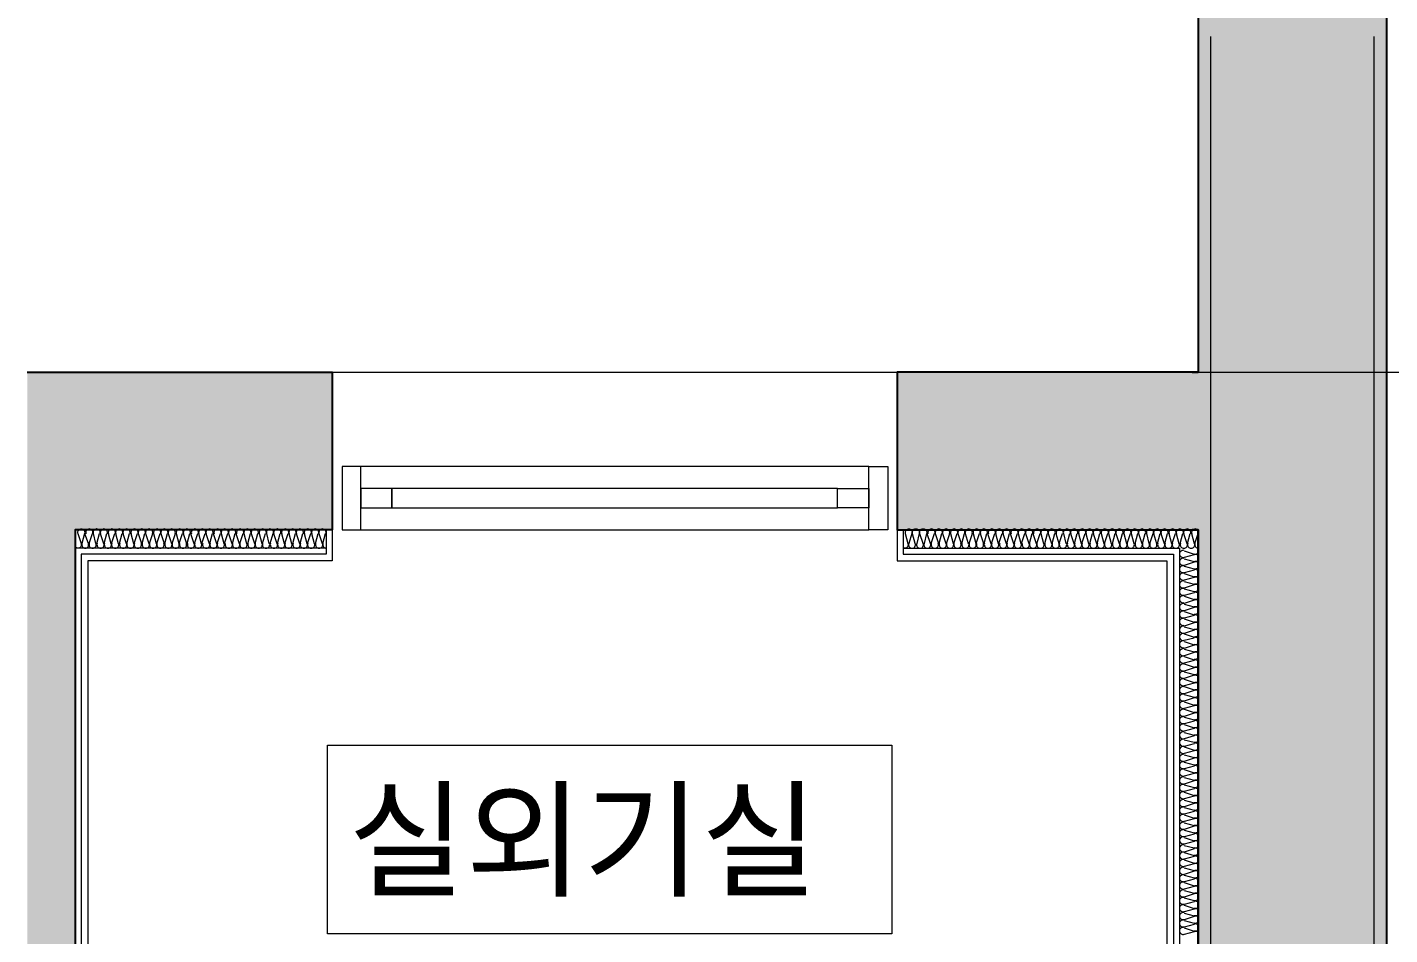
# Model space of a CAD drawing. Header units: millimetres. Extents: x 906 to 41302, y 848 to 28850.
# Drawn here: x 26729 to 28900, y 18331 to 19776 of the extents above; entities that cross this region are included whole.
import ezdxf

# ---------------------------------------------------------------- set-up
doc = ezdxf.new("R2010")
doc.units = ezdxf.units.MM
for name, color, linetype in [('PDF_A-FLOR-ROOM-IDEN', 7, 'Continuous'), ('PDF_A-ST-AXIS-CEN', 7, 'Continuous'), ('PDF_X-단위세대$및$주동평면도$A-FIN-INSL', 7, 'Continuous'), ('PDF_X-단위세대$및$주동평면도$A-FLOR-FLIN-TYP', 7, 'Continuous'), ('PDF_X-단위세대$및$주동평면도$A-ST-AXIS-CEN', 7, 'Continuous'), ('PDF_X-단위세대$및$주동평면도$A-ST-CONC', 7, 'Continuous'), ('PDF_X-단위세대$및$주동평면도$A-WALL-DRY', 7, 'Continuous'), ('PDF_X-단위세대$및$주동평면도$A-WIN', 7, 'Continuous'), ('PDF_문자', 7, 'Continuous')]:
    doc.layers.add(name, color=color, linetype=linetype)
doc.layers.add('PDF_X-단위세대$및$주동평면도$A-FIN-INSL-HAT', color=7, linetype='Continuous', true_color=0x666666)
doc.layers.add('PDF_X-단위세대$및$주동평면도$S-ST-CONC-PAT1', color=7, linetype='Continuous', true_color=0xb7b7b7)
doc.styles.add('PDF Arial', font='arial.ttf')

msp = doc.modelspace()

# ---------------------------------------------------------------- linework, layer by layer
at = {"layer": 'PDF_A-FLOR-ROOM-IDEN', "lineweight": 13}
msp.add_lwpolyline([(27207.7, 18332.5), (27207.7, 18633), (28107.2, 18633), (28107.2, 18332.5)], close=True, dxfattribs=at)
at = {"layer": 'PDF_A-ST-AXIS-CEN', "lineweight": 5}
msp.add_lwpolyline([(28585.6, 19226.8), (30357.3, 19226.8)], dxfattribs=at)
at = {"layer": 'PDF_X-단위세대$및$주동평면도$A-FIN-INSL', "lineweight": 5}
for points in [[(27205.5, 18946.3), (26805.5, 18946.3)], [(28125.2, 18946.3), (28565.5, 18946.3), (28565.5, 17556.7)]]:
    msp.add_lwpolyline(points, dxfattribs=at)
at = {"layer": 'PDF_X-단위세대$및$주동평면도$A-FIN-INSL-HAT', "lineweight": 9}
for points in [[(26820.3, 18969.6), (26816.3, 18953.8, 0.501821), (26821.9, 18946.3, 0.501821), (26826.7, 18953.7), (26821.1, 18969.5, 0.501821), (26815.5, 18977, 0.501821), (26809.7, 18969.6), (26815, 18953.7, -0.501821), (26810.2, 18946.3, -0.203156), (26806.1, 18948.1)], [(28162.3, 18969.6), (28158.3, 18953.8, 0.501821), (28163.9, 18946.3, 0.501821), (28168.6, 18953.7), (28163.1, 18969.5, 0.501821), (28157.5, 18977, 0.501821), (28150.6, 18969.6), (28146.6, 18953.8, 0.501821), (28152.2, 18946.3, 0.501821), (28157, 18953.7), (28151.4, 18969.5, 0.501821), (28145.9, 18977, 0.501821), (28139, 18969.6), (28133.9, 18953.8, 0.501821), (28139.5, 18946.3, 0.501821), (28144.3, 18953.7), (28139.8, 18969.5, 0.501821), (28134.2, 18977, 0.501821), (28128.4, 18969.6), (28132.6, 18953.7, -0.501821), (28127.9, 18946.3, -0.091893), (28125.8, 18946.7)]]:
    msp.add_lwpolyline(points, format="xyb", dxfattribs=at)
for points in [[(26827.7, 18953.7), (26833, 18969.6)], [(26834.1, 18969.6), (26838.3, 18953.7)], [(26840.4, 18953.7), (26844.6, 18969.6)], [(26845.7, 18969.6), (26851, 18953.7)], [(26852.1, 18953.7), (26856.3, 18969.6)], [(26858.4, 18969.6), (26862.6, 18953.7)], [(26863.7, 18953.7), (26869, 18969.6)], [(26870, 18969.6), (26874.3, 18953.7)], [(26876.4, 18953.7), (26880.6, 18969.6)], [(26881.7, 18969.6), (26887, 18953.7)], [(26888, 18953.7), (26892.3, 18969.6)], [(26894.4, 18969.6), (26898.6, 18953.7)], [(26899.7, 18953.7), (26905, 18969.6)], [(26906, 18969.6), (26911.3, 18953.7)], [(26912.4, 18953.7), (26916.6, 18969.6)], [(26917.7, 18969.6), (26923, 18953.7)], [(26924, 18953.7), (26929.3, 18969.6)], [(26930.4, 18969.6), (26934.6, 18953.7)], [(26935.7, 18953.7), (26941, 18969.6)], [(26942, 18969.6), (26947.3, 18953.7)], [(26948.4, 18953.7), (26952.6, 18969.6)], [(26953.7, 18969.6), (26958.9, 18953.7)], [(26960, 18953.7), (26965.3, 18969.6)], [(26966.4, 18969.6), (26970.6, 18953.7)], [(26971.6, 18953.7), (26976.9, 18969.6)], [(26978, 18969.6), (26983.3, 18953.7)], [(26984.3, 18953.7), (26988.6, 18969.6)], [(26989.6, 18969.6), (26994.9, 18953.7)], [(26996, 18953.7), (27001.3, 18969.6)], [(27002.3, 18969.6), (27006.6, 18953.7)], [(27007.6, 18953.7), (27012.9, 18969.6)], [(27014, 18969.6), (27019.3, 18953.7)], [(27020.3, 18953.7), (27024.6, 18969.6)], [(27025.6, 18969.6), (27030.9, 18953.7)], [(27032, 18953.7), (27037.3, 18969.6)], [(27038.3, 18969.6), (27042.6, 18953.7)], [(27043.6, 18953.7), (27048.9, 18969.6)], [(27050, 18969.6), (27055.3, 18953.7)], [(27056.3, 18953.7), (27060.5, 18969.6)], [(27061.6, 18969.6), (27066.9, 18953.7)], [(27068, 18953.7), (27073.2, 18969.6)], [(27074.3, 18969.6), (27078.5, 18953.7)], [(27080.7, 18953.7), (27084.9, 18969.6)], [(27085.9, 18969.6), (27091.2, 18953.7)], [(27092.3, 18953.7), (27096.5, 18969.6)], [(27098.6, 18969.6), (27102.9, 18953.7)], [(27103.9, 18953.7), (27109.2, 18969.6)], [(27110.3, 18969.6), (27114.5, 18953.7)], [(27116.6, 18953.7), (27120.9, 18969.6)], [(27121.9, 18969.6), (27127.2, 18953.7)], [(27128.3, 18953.7), (27132.5, 18969.6)], [(27134.6, 18969.6), (27138.9, 18953.7)], [(27139.9, 18953.7), (27145.2, 18969.6)], [(27146.3, 18969.6), (27150.5, 18953.7)], [(27152.6, 18953.7), (27156.9, 18969.6)], [(27157.9, 18969.6), (27163.2, 18953.7)], [(27164.3, 18953.7), (27168.5, 18969.6)], [(27170.6, 18969.6), (27174.8, 18953.7)], [(27175.9, 18953.7), (27181.2, 18969.6)], [(27182.3, 18969.6), (27186.5, 18953.7)], [(27188.6, 18953.7), (27192.8, 18969.6)], [(27193.9, 18969.6), (27199.2, 18953.7)], [(27200.2, 18953.7), (27204.5, 18969.6)], [(28169.7, 18953.7), (28175, 18969.6)], [(28176, 18969.6), (28181.3, 18953.7)], [(28182.4, 18953.7), (28186.6, 18969.6)], [(28187.7, 18969.6), (28193, 18953.7)], [(28194, 18953.7), (28199.3, 18969.6)], [(28200.4, 18969.6), (28204.6, 18953.7)], [(28205.7, 18953.7), (28211, 18969.6)], [(28212, 18969.6), (28217.3, 18953.7)], [(28218.4, 18953.7), (28222.6, 18969.6)], [(28223.7, 18969.6), (28228.9, 18953.7)], [(28230, 18953.7), (28235.3, 18969.6)], [(28236.4, 18969.6), (28240.6, 18953.7)], [(28241.6, 18953.7), (28246.9, 18969.6)], [(28248, 18969.6), (28253.3, 18953.7)], [(28254.3, 18953.7), (28258.6, 18969.6)], [(28259.6, 18969.6), (28264.9, 18953.7)], [(28266, 18953.7), (28271.3, 18969.6)], [(28272.3, 18969.6), (28276.6, 18953.7)], [(28277.6, 18953.7), (28282.9, 18969.6)], [(28284, 18969.6), (28289.3, 18953.7)], [(28290.3, 18953.7), (28294.6, 18969.6)], [(28295.6, 18969.6), (28300.9, 18953.7)], [(28302, 18953.7), (28307.3, 18969.6)], [(28308.3, 18969.6), (28312.6, 18953.7)], [(28313.6, 18953.7), (28318.9, 18969.6)], [(28320, 18969.6), (28325.3, 18953.7)], [(28326.3, 18953.7), (28330.5, 18969.6)], [(28331.6, 18969.6), (28336.9, 18953.7)], [(28338, 18953.7), (28343.2, 18969.6)], [(28344.3, 18969.6), (28348.5, 18953.7)], [(28350.7, 18953.7), (28354.9, 18969.6)], [(28355.9, 18969.6), (28361.2, 18953.7)], [(28362.3, 18953.7), (28366.5, 18969.6)], [(28368.6, 18969.6), (28372.9, 18953.7)], [(28373.9, 18953.7), (28379.2, 18969.6)], [(28380.3, 18969.6), (28384.5, 18953.7)], [(28386.6, 18953.7), (28390.9, 18969.6)], [(28391.9, 18969.6), (28397.2, 18953.7)], [(28398.3, 18953.7), (28402.5, 18969.6)], [(28404.6, 18969.6), (28408.9, 18953.7)], [(28409.9, 18953.7), (28415.2, 18969.6)], [(28416.3, 18969.6), (28420.5, 18953.7)], [(28422.6, 18953.7), (28426.9, 18969.6)], [(28427.9, 18969.6), (28433.2, 18953.7)], [(28434.3, 18953.7), (28438.5, 18969.6)], [(28440.6, 18969.6), (28444.8, 18953.7)], [(28445.9, 18953.7), (28451.2, 18969.6)], [(28452.3, 18969.6), (28456.5, 18953.7)], [(28458.6, 18953.7), (28462.8, 18969.6)], [(28463.9, 18969.6), (28469.2, 18953.7)], [(28470.2, 18953.7), (28474.5, 18969.6)], [(28476.6, 18969.6), (28480.8, 18953.7)], [(28481.9, 18953.7), (28487.2, 18969.6)], [(28488.2, 18969.6), (28492.5, 18953.7)], [(28494.6, 18953.7), (28498.8, 18969.6)], [(28499.9, 18969.6), (28505.2, 18953.7)], [(28506.2, 18953.7), (28510.5, 18969.6)], [(28512.6, 18969.6), (28516.8, 18953.7)], [(28517.9, 18953.7), (28523.2, 18969.6)], [(28524.2, 18969.6), (28528.5, 18953.7)], [(28530.6, 18953.7), (28534.8, 18969.6)], [(28535.9, 18969.6), (28541.2, 18953.7)], [(28542.2, 18953.7), (28546.4, 18969.6)], [(28548.6, 18969.6), (28552.8, 18953.7)], [(28553.9, 18953.7), (28559.1, 18969.6)], [(28560.2, 18969.6), (28564.4, 18953.7)], [(28566.6, 18953.7), (28570.8, 18969.6)], [(28571.8, 18969.6), (28577.1, 18953.7)], [(28578.2, 18953.7), (28582.4, 18969.6)], [(28584.5, 18969.6), (28588.8, 18953.7)], [(28589.8, 18953.7), (28595.1, 18969.6)], [(27205.5, 18946.3), (27205.5, 18946.3)], [(28572.9, 18942.1), (28588.8, 18936.8)], [(28588.8, 18935.7), (28572.9, 18931.5)], [(28595.1, 18946.3), (28595.1, 18946.3)], [(28572.9, 18929.4), (28588.8, 18925.1)], [(28588.8, 18924.1), (28572.9, 18918.8)], [(28572.9, 18917.7), (28588.8, 18913.5)], [(28588.8, 18911.4), (28572.9, 18907.1)], [(28572.9, 18906.1), (28588.8, 18900.8)], [(28588.8, 18899.7), (28572.9, 18895.5)], [(28572.9, 18893.4), (28588.8, 18889.1)], [(28588.8, 18888.1), (28572.9, 18882.8)], [(28572.9, 18881.7), (28588.8, 18877.5)], [(28588.8, 18875.4), (28572.9, 18871.2)], [(28572.9, 18870.1), (28588.8, 18864.8)], [(28588.8, 18863.7), (28572.9, 18858.5)], [(28572.9, 18857.4), (28588.8, 18853.2)], [(28588.8, 18852.1), (28572.9, 18846.8)], [(28572.9, 18845.8), (28588.8, 18840.5)], [(28588.8, 18839.4), (28572.9, 18835.2)], [(28572.9, 18834.1), (28588.8, 18828.8)], [(28588.8, 18827.8), (28572.9, 18822.5)], [(28572.9, 18821.4), (28588.8, 18817.2)], [(28588.8, 18816.1), (28572.9, 18810.8)], [(28572.9, 18809.8), (28588.8, 18804.5)], [(28588.8, 18803.4), (28572.9, 18799.2)], [(28572.9, 18798.1), (28588.8, 18792.8)], [(28588.8, 18791.8), (28572.9, 18786.5)], [(28572.9, 18785.4), (28588.8, 18781.2)], [(28588.8, 18780.1), (28572.9, 18774.8)], [(28572.9, 18773.8), (28588.8, 18768.5)], [(28588.8, 18767.4), (28572.9, 18763.2)], [(28572.9, 18762.1), (28588.8, 18756.9)], [(28588.8, 18755.8), (28572.9, 18750.5)], [(28572.9, 18749.4), (28588.8, 18745.2)], [(28588.8, 18744.2), (28572.9, 18738.9)], [(28572.9, 18737.8), (28588.8, 18732.5)], [(28588.8, 18731.5), (28572.9, 18727.2)], [(28572.9, 18726.2), (28588.8, 18720.9)], [(28588.8, 18719.8), (28572.9, 18714.5)], [(28572.9, 18713.5), (28588.8, 18709.2)], [(28588.8, 18708.2), (28572.9, 18702.9)], [(28572.9, 18701.8), (28588.8, 18696.5)], [(28588.8, 18695.5), (28572.9, 18691.2)], [(28572.9, 18690.2), (28588.8, 18684.9)], [(28588.8, 18683.8), (28572.9, 18678.5)], [(28572.9, 18677.5), (28588.8, 18673.2)], [(28588.8, 18671.1), (28572.9, 18666.9)], [(28572.9, 18665.8), (28588.8, 18660.5)], [(28588.8, 18659.5), (28572.9, 18655.3)], [(28572.9, 18653.1), (28588.8, 18648.9)], [(28588.8, 18647.8), (28572.9, 18642.6)], [(28572.9, 18641.5), (28588.8, 18637.3)], [(28588.8, 18635.1), (28572.9, 18630.9)], [(28572.9, 18629.9), (28588.8, 18624.6)], [(28588.8, 18623.5), (28572.9, 18619.3)], [(28572.9, 18617.2), (28588.8, 18612.9)], [(28588.8, 18611.9), (28572.9, 18606.6)], [(28572.9, 18605.5), (28588.8, 18601.3)], [(28588.8, 18599.2), (28572.9, 18594.9)], [(28572.9, 18593.9), (28588.8, 18588.6)], [(28588.8, 18587.5), (28572.9, 18583.3)], [(28572.9, 18581.2), (28588.8, 18576.9)], [(28588.8, 18575.9), (28572.9, 18570.6)], [(28572.9, 18569.5), (28588.8, 18565.3)], [(28588.8, 18563.2), (28572.9, 18558.9)], [(28572.9, 18557.9), (28588.8, 18552.6)], [(28588.8, 18551.5), (28572.9, 18547.3)], [(28572.9, 18545.2), (28588.8, 18541)], [(28588.8, 18539.9), (28572.9, 18534.6)], [(28572.9, 18533.5), (28588.8, 18529.3)], [(28588.8, 18527.2), (28572.9, 18523)], [(28572.9, 18521.9), (28588.8, 18516.6)], [(28588.8, 18515.6), (28572.9, 18511.3)], [(28572.9, 18509.2), (28588.8, 18505)], [(28588.8, 18503.9), (28572.9, 18498.6)], [(28572.9, 18497.6), (28588.8, 18493.3)], [(28588.8, 18491.2), (28572.9, 18487)], [(28572.9, 18485.9), (28588.8, 18480.6)], [(28588.8, 18479.6), (28572.9, 18475.3)], [(28572.9, 18473.2), (28588.8, 18469)], [(28588.8, 18467.9), (28572.9, 18462.6)], [(28572.9, 18461.6), (28588.8, 18457.3)], [(28588.8, 18455.2), (28572.9, 18451)], [(28572.9, 18449.9), (28588.8, 18444.6)], [(28588.8, 18443.6), (28572.9, 18439.4)], [(28572.9, 18437.2), (28588.8, 18433)], [(28588.8, 18431.9), (28572.9, 18426.7)], [(28572.9, 18425.6), (28588.8, 18421.4)], [(28588.8, 18419.2), (28572.9, 18415)], [(28572.9, 18414), (28588.8, 18408.7)], [(28588.8, 18407.6), (28572.9, 18403.4)], [(28572.9, 18401.3), (28588.8, 18397)], [(28588.8, 18396), (28572.9, 18390.7)], [(28572.9, 18389.6), (28588.8, 18385.4)], [(28588.8, 18383.3), (28572.9, 18379)], [(28572.9, 18378), (28588.8, 18372.7)], [(28588.8, 18371.6), (28572.9, 18367.4)], [(28572.9, 18365.3), (28588.8, 18361)], [(28588.8, 18360), (28572.9, 18354.7)], [(28572.9, 18353.6), (28588.8, 18349.4)], [(28588.8, 18347.3), (28572.9, 18343)], [(28572.9, 18342), (28588.8, 18336.7)], [(28588.8, 18335.6), (28572.9, 18331.4)]]:
    msp.add_lwpolyline(points, dxfattribs=at)
for centre, radius, start, end in [((26828.2, 18971.2), 5.82, 90.0006, 196.5945), ((26828.2, 18971.2), 5.81, 343.4055, 89.9994), ((26839.9, 18971.2), 5.82, 90.0006, 196.5945), ((26839.9, 18971.2), 5.81, 343.4055, 89.9994), ((26851.5, 18971.2), 5.82, 90.0006, 196.5945), ((26851.5, 18971.2), 5.81, 343.4055, 89.9994), ((26864.2, 18971.2), 5.82, 90.0006, 196.5945), ((26864.2, 18971.2), 5.81, 343.4055, 89.9994), ((26875.9, 18971.2), 5.82, 90.0006, 196.5945), ((26875.9, 18971.2), 5.81, 343.4055, 89.9994), ((26887.5, 18971.2), 5.82, 90.0006, 196.5945), ((26887.5, 18971.2), 5.81, 343.4055, 89.9994), ((26900.2, 18971.2), 5.82, 90.0006, 196.5945), ((26900.2, 18971.2), 5.81, 343.4055, 89.9994), ((26911.8, 18971.2), 5.82, 90.0006, 196.5945), ((26911.9, 18971.2), 5.81, 343.4055, 89.9994), ((26923.5, 18971.2), 5.82, 90.0006, 196.5945), ((26923.5, 18971.2), 5.81, 343.4055, 89.9994), ((26936.2, 18971.2), 5.82, 90.0006, 196.5945), ((26936.2, 18971.2), 5.81, 343.4055, 89.9994), ((26947.8, 18971.2), 5.82, 90.0006, 196.5945), ((26947.8, 18971.2), 5.81, 343.4055, 89.9994), ((26959.5, 18971.2), 5.82, 90.0006, 196.5945), ((26959.5, 18971.2), 5.81, 343.4055, 89.9994), ((26972.2, 18971.2), 5.82, 90.0006, 196.5945), ((26972.2, 18971.2), 5.81, 343.4055, 89.9994), ((26983.8, 18971.2), 5.82, 90.0006, 196.5945), ((26983.8, 18971.2), 5.81, 343.4055, 89.9994), ((26996.5, 18971.2), 5.82, 90.0006, 196.5945), ((26996.5, 18971.2), 5.81, 343.4055, 89.9994), ((27008.2, 18971.2), 5.82, 90.0006, 196.5945), ((27008.2, 18971.2), 5.81, 343.4055, 89.9994), ((27019.8, 18971.2), 5.82, 90.0006, 196.5945), ((27019.8, 18971.2), 5.81, 343.4055, 89.9994), ((27032.5, 18971.2), 5.82, 90.0006, 196.5945), ((27032.5, 18971.2), 5.81, 343.4055, 89.9994), ((27044.1, 18971.2), 5.82, 90.0006, 196.5945), ((27044.1, 18971.2), 5.81, 343.4055, 89.9994), ((27055.8, 18971.2), 5.82, 90.0006, 196.5945), ((27055.8, 18971.2), 5.81, 343.4055, 89.9994), ((27068.5, 18971.2), 5.82, 90.0006, 196.5945), ((27068.5, 18971.2), 5.81, 343.4055, 89.9994), ((27080.1, 18971.2), 5.82, 90.0006, 196.5945), ((27080.1, 18971.2), 5.81, 343.4055, 89.9994), ((27091.8, 18971.2), 5.82, 90.0006, 196.5945), ((27091.8, 18971.2), 5.81, 343.4055, 89.9994), ((27104.5, 18971.2), 5.82, 90.0006, 196.5945), ((27104.5, 18971.2), 5.81, 343.4055, 89.9994), ((27116.1, 18971.2), 5.82, 90.0006, 196.5945), ((27116.1, 18971.2), 5.81, 343.4055, 89.9994), ((27127.7, 18971.2), 5.82, 90.0006, 196.5945), ((27127.8, 18971.2), 5.81, 343.4055, 89.9994), ((27140.4, 18971.2), 5.82, 90.0006, 196.5945), ((27140.5, 18971.2), 5.81, 343.4055, 89.9994), ((27152.1, 18971.2), 5.82, 90.0006, 196.5945), ((27152.1, 18971.2), 5.81, 343.4055, 89.9994), ((27163.7, 18971.2), 5.82, 90.0006, 196.5945), ((27163.7, 18971.2), 5.81, 343.4055, 89.9994), ((27176.4, 18971.2), 5.82, 90.0006, 196.5945), ((27176.4, 18971.2), 5.81, 343.4055, 89.9994), ((27188.1, 18971.2), 5.82, 90.0006, 196.5945), ((27188.1, 18971.2), 5.81, 343.4055, 89.9994), ((27199.7, 18971.2), 5.82, 90.0006, 196.5945), ((27199.7, 18971.2), 5.81, 343.4055, 89.9994), ((28170.2, 18971.2), 5.82, 90.0006, 196.5945), ((28170.2, 18971.2), 5.81, 343.4055, 89.9994), ((28181.8, 18971.2), 5.82, 90.0006, 196.5945), ((28181.9, 18971.2), 5.81, 343.4055, 89.9994), ((28193.5, 18971.2), 5.82, 90.0006, 196.5945), ((28193.5, 18971.2), 5.81, 343.4055, 89.9994), ((28206.2, 18971.2), 5.82, 90.0006, 196.5945), ((28206.2, 18971.2), 5.81, 343.4055, 89.9994), ((28217.8, 18971.2), 5.82, 90.0006, 196.5945), ((28217.8, 18971.2), 5.81, 343.4055, 89.9994), ((28229.5, 18971.2), 5.82, 90.0006, 196.5945), ((28229.5, 18971.2), 5.81, 343.4055, 89.9994), ((28242.2, 18971.2), 5.82, 90.0006, 196.5945), ((28242.2, 18971.2), 5.81, 343.4055, 89.9994), ((28253.8, 18971.2), 5.82, 90.0006, 196.5945), ((28253.8, 18971.2), 5.81, 343.4055, 89.9994), ((28266.5, 18971.2), 5.82, 90.0006, 196.5945), ((28266.5, 18971.2), 5.81, 343.4055, 89.9994), ((28278.2, 18971.2), 5.82, 90.0006, 196.5945), ((28278.2, 18971.2), 5.81, 343.4055, 89.9994), ((28289.8, 18971.2), 5.82, 90.0006, 196.5945), ((28289.8, 18971.2), 5.81, 343.4055, 89.9994), ((28302.5, 18971.2), 5.82, 90.0006, 196.5945), ((28302.5, 18971.2), 5.81, 343.4055, 89.9994), ((28314.1, 18971.2), 5.82, 90.0006, 196.5945), ((28314.1, 18971.2), 5.81, 343.4055, 89.9994), ((28325.8, 18971.2), 5.82, 90.0006, 196.5945), ((28325.8, 18971.2), 5.81, 343.4055, 89.9994), ((28338.5, 18971.2), 5.82, 90.0006, 196.5945), ((28338.5, 18971.2), 5.81, 343.4055, 89.9994), ((28350.1, 18971.2), 5.82, 90.0006, 196.5945), ((28350.1, 18971.2), 5.81, 343.4055, 89.9994), ((28361.8, 18971.2), 5.82, 90.0006, 196.5945), ((28361.8, 18971.2), 5.81, 343.4055, 89.9994), ((28374.5, 18971.2), 5.82, 90.0006, 196.5945), ((28374.5, 18971.2), 5.81, 343.4055, 89.9994), ((28386.1, 18971.2), 5.82, 90.0006, 196.5945), ((28386.1, 18971.2), 5.81, 343.4055, 89.9994), ((28397.7, 18971.2), 5.82, 90.0006, 196.5945), ((28397.8, 18971.2), 5.81, 343.4055, 89.9994), ((28410.4, 18971.2), 5.82, 90.0006, 196.5945), ((28410.5, 18971.2), 5.81, 343.4055, 89.9994), ((28422.1, 18971.2), 5.82, 90.0006, 196.5945), ((28422.1, 18971.2), 5.81, 343.4055, 89.9994), ((28433.7, 18971.2), 5.82, 90.0006, 196.5945), ((28433.7, 18971.2), 5.81, 343.4055, 89.9994), ((28446.4, 18971.2), 5.82, 90.0006, 196.5945), ((28446.4, 18971.2), 5.81, 343.4055, 89.9994), ((28458.1, 18971.2), 5.82, 90.0006, 196.5945), ((28458.1, 18971.2), 5.81, 343.4055, 89.9994), ((28469.7, 18971.2), 5.82, 90.0006, 196.5945), ((28469.7, 18971.2), 5.81, 343.4055, 89.9994), ((28482.4, 18971.2), 5.82, 90.0006, 196.5945), ((28482.4, 18971.2), 5.81, 343.4055, 89.9994), ((28494.1, 18971.2), 5.82, 90.0006, 196.5945), ((28494.1, 18971.2), 5.81, 343.4055, 89.9994), ((28505.7, 18971.2), 5.82, 90.0006, 196.5945), ((28505.7, 18971.2), 5.81, 343.4055, 89.9994), ((28518.4, 18971.2), 5.82, 90.0006, 196.5945), ((28518.4, 18971.2), 5.81, 343.4055, 89.9994), ((28530, 18971.2), 5.82, 90.0006, 196.5945), ((28530, 18971.2), 5.81, 343.4055, 89.9994), ((28541.7, 18971.2), 5.82, 90.0006, 196.5945), ((28541.7, 18971.2), 5.81, 343.4055, 89.9994), ((28554.4, 18971.2), 5.82, 90.0006, 196.5945), ((28554.4, 18971.2), 5.81, 343.4055, 89.9994), ((28566, 18971.2), 5.82, 90.0006, 196.5945), ((28566, 18971.2), 5.81, 343.4055, 89.9994), ((28577.7, 18971.2), 5.82, 90.0006, 196.5945), ((28577.7, 18971.2), 5.81, 343.4055, 89.9994), ((28590.4, 18971.2), 5.82, 90.0006, 196.5945), ((28590.4, 18971.2), 5.81, 343.4055, 89.9994), ((26833.5, 18952.1), 5.81, 163.4055, 269.9994), ((26833.5, 18952.1), 5.82, 270.0006, 16.5945), ((26846.2, 18952.1), 5.81, 163.4055, 269.9994), ((26846.2, 18952.1), 5.82, 270.0006, 16.5945), ((26857.9, 18952.1), 5.81, 163.4055, 269.9994), ((26857.9, 18952.1), 5.82, 270.0006, 16.5945), ((26869.5, 18952.1), 5.81, 163.4055, 269.9994), ((26869.5, 18952.1), 5.82, 270.0006, 16.5945), ((26882.2, 18952.1), 5.81, 163.4055, 269.9994), ((26882.2, 18952.1), 5.82, 270.0006, 16.5945), ((26893.8, 18952.1), 5.81, 163.4055, 269.9994), ((26893.9, 18952.1), 5.82, 270.0006, 16.5945), ((26905.5, 18952.1), 5.81, 163.4055, 269.9994), ((26905.5, 18952.1), 5.82, 270.0006, 16.5945), ((26918.2, 18952.1), 5.81, 163.4055, 269.9994), ((26918.2, 18952.1), 5.82, 270.0006, 16.5945), ((26929.8, 18952.1), 5.81, 163.4055, 269.9994), ((26929.8, 18952.1), 5.82, 270.0006, 16.5945), ((26941.5, 18952.1), 5.81, 163.4055, 269.9994), ((26941.5, 18952.1), 5.82, 270.0006, 16.5945), ((26954.2, 18952.1), 5.81, 163.4055, 269.9994), ((26954.2, 18952.1), 5.82, 270.0006, 16.5945), ((26965.8, 18952.1), 5.81, 163.4055, 269.9994), ((26965.8, 18952.1), 5.82, 270.0006, 16.5945), ((26977.5, 18952.1), 5.81, 163.4055, 269.9994), ((26977.5, 18952.1), 5.82, 270.0006, 16.5945), ((26990.2, 18952.1), 5.81, 163.4055, 269.9994), ((26990.2, 18952.1), 5.82, 270.0006, 16.5945), ((27001.8, 18952.1), 5.81, 163.4055, 269.9994), ((27001.8, 18952.1), 5.82, 270.0006, 16.5945), ((27014.5, 18952.1), 5.81, 163.4055, 269.9994), ((27014.5, 18952.1), 5.82, 270.0006, 16.5945), ((27026.1, 18952.1), 5.81, 163.4055, 269.9994), ((27026.1, 18952.1), 5.82, 270.0006, 16.5945), ((27037.8, 18952.1), 5.81, 163.4055, 269.9994), ((27037.8, 18952.1), 5.82, 270.0006, 16.5945), ((27050.5, 18952.1), 5.81, 163.4055, 269.9994), ((27050.5, 18952.1), 5.82, 270.0006, 16.5945), ((27062.1, 18952.1), 5.81, 163.4055, 269.9994), ((27062.1, 18952.1), 5.82, 270.0006, 16.5945), ((27073.8, 18952.1), 5.81, 163.4055, 269.9994), ((27073.8, 18952.1), 5.82, 270.0006, 16.5945), ((27086.5, 18952.1), 5.81, 163.4055, 269.9994), ((27086.5, 18952.1), 5.82, 270.0006, 16.5945), ((27098.1, 18952.1), 5.81, 163.4055, 269.9994), ((27098.1, 18952.1), 5.82, 270.0006, 16.5945), ((27109.7, 18952.1), 5.81, 163.4055, 269.9994), ((27109.8, 18952.1), 5.82, 270.0006, 16.5945), ((27122.4, 18952.1), 5.81, 163.4055, 269.9994), ((27122.5, 18952.1), 5.82, 270.0006, 16.5945), ((27134.1, 18952.1), 5.81, 163.4055, 269.9994), ((27134.1, 18952.1), 5.82, 270.0006, 16.5945), ((27145.7, 18952.1), 5.81, 163.4055, 269.9994), ((27145.7, 18952.1), 5.82, 270.0006, 16.5945), ((27158.4, 18952.1), 5.81, 163.4055, 269.9994), ((27158.4, 18952.1), 5.82, 270.0006, 16.5945), ((27170.1, 18952.1), 5.81, 163.4055, 269.9994), ((27170.1, 18952.1), 5.82, 270.0006, 16.5945), ((27181.7, 18952.1), 5.81, 163.4055, 269.9994), ((27181.7, 18952.1), 5.82, 270.0006, 16.5945), ((27194.4, 18952.1), 5.81, 163.4055, 269.9994), ((27194.4, 18952.1), 5.82, 270.0006, 16.5945), ((27206.1, 18952.1), 5.81, 163.4055, 269.9994), ((28175.5, 18952.1), 5.81, 163.4055, 269.9994), ((28175.5, 18952.1), 5.82, 270.0006, 16.5945), ((28188.2, 18952.1), 5.81, 163.4055, 269.9994), ((28188.2, 18952.1), 5.82, 270.0006, 16.5945), ((28199.8, 18952.1), 5.81, 163.4055, 269.9994), ((28199.8, 18952.1), 5.82, 270.0006, 16.5945), ((28211.5, 18952.1), 5.81, 163.4055, 269.9994), ((28211.5, 18952.1), 5.82, 270.0006, 16.5945), ((28224.2, 18952.1), 5.81, 163.4055, 269.9994), ((28224.2, 18952.1), 5.82, 270.0006, 16.5945), ((28235.8, 18952.1), 5.81, 163.4055, 269.9994), ((28235.8, 18952.1), 5.82, 270.0006, 16.5945), ((28247.5, 18952.1), 5.81, 163.4055, 269.9994), ((28247.5, 18952.1), 5.82, 270.0006, 16.5945), ((28260.2, 18952.1), 5.81, 163.4055, 269.9994), ((28260.2, 18952.1), 5.82, 270.0006, 16.5945), ((28271.8, 18952.1), 5.81, 163.4055, 269.9994), ((28271.8, 18952.1), 5.82, 270.0006, 16.5945), ((28284.5, 18952.1), 5.81, 163.4055, 269.9994), ((28284.5, 18952.1), 5.82, 270.0006, 16.5945), ((28296.1, 18952.1), 5.81, 163.4055, 269.9994), ((28296.1, 18952.1), 5.82, 270.0006, 16.5945), ((28307.8, 18952.1), 5.81, 163.4055, 269.9994), ((28307.8, 18952.1), 5.82, 270.0006, 16.5945), ((28320.5, 18952.1), 5.81, 163.4055, 269.9994), ((28320.5, 18952.1), 5.82, 270.0006, 16.5945), ((28332.1, 18952.1), 5.81, 163.4055, 269.9994), ((28332.1, 18952.1), 5.82, 270.0006, 16.5945), ((28343.8, 18952.1), 5.81, 163.4055, 269.9994), ((28343.8, 18952.1), 5.82, 270.0006, 16.5945), ((28356.5, 18952.1), 5.81, 163.4055, 269.9994), ((28356.5, 18952.1), 5.82, 270.0006, 16.5945), ((28368.1, 18952.1), 5.81, 163.4055, 269.9994), ((28368.1, 18952.1), 5.82, 270.0006, 16.5945), ((28379.7, 18952.1), 5.81, 163.4055, 269.9994), ((28379.8, 18952.1), 5.82, 270.0006, 16.5945), ((28392.4, 18952.1), 5.81, 163.4055, 269.9994), ((28392.5, 18952.1), 5.82, 270.0006, 16.5945), ((28404.1, 18952.1), 5.81, 163.4055, 269.9994), ((28404.1, 18952.1), 5.82, 270.0006, 16.5945), ((28415.7, 18952.1), 5.81, 163.4055, 269.9994), ((28415.7, 18952.1), 5.82, 270.0006, 16.5945), ((28428.4, 18952.1), 5.81, 163.4055, 269.9994), ((28428.4, 18952.1), 5.82, 270.0006, 16.5945), ((28440.1, 18952.1), 5.81, 163.4055, 269.9994), ((28440.1, 18952.1), 5.82, 270.0006, 16.5945), ((28451.7, 18952.1), 5.81, 163.4055, 269.9994), ((28451.7, 18952.1), 5.82, 270.0006, 16.5945), ((28464.4, 18952.1), 5.81, 163.4055, 269.9994), ((28464.4, 18952.1), 5.82, 270.0006, 16.5945), ((28476.1, 18952.1), 5.81, 163.4055, 269.9994), ((28476.1, 18952.1), 5.82, 270.0006, 16.5945), ((28487.7, 18952.1), 5.81, 163.4055, 269.9994), ((28487.7, 18952.1), 5.82, 270.0006, 16.5945), ((28500.4, 18952.1), 5.81, 163.4055, 269.9994), ((28500.4, 18952.1), 5.82, 270.0006, 16.5945), ((28512, 18952.1), 5.81, 163.4055, 269.9994), ((28512, 18952.1), 5.82, 270.0006, 16.5945), ((28523.7, 18952.1), 5.81, 163.4055, 269.9994), ((28523.7, 18952.1), 5.82, 270.0006, 16.5945), ((28536.4, 18952.1), 5.81, 163.4055, 269.9994), ((28536.4, 18952.1), 5.82, 270.0006, 16.5945), ((28548, 18952.1), 5.81, 163.4055, 269.9994), ((28548, 18952.1), 5.82, 270.0006, 16.5945), ((28559.7, 18952.1), 5.81, 163.4055, 269.9994), ((28559.7, 18952.1), 5.82, 270.0006, 16.5945), ((28571.3, 18937.3), 5.81, 73.4055, 179.9994), ((28571.3, 18937.3), 5.82, 180.0006, 286.5945), ((28572.4, 18952.1), 5.81, 163.4055, 269.9994), ((28572.4, 18952.1), 5.82, 270.0006, 16.5945), ((28584, 18952.1), 5.81, 163.4055, 269.9994), ((28584, 18952.1), 5.82, 270.0006, 16.5945), ((28590.4, 18942.6), 5.81, 253.4055, 359.9994), ((28590.4, 18930.9), 5.82, 0.0006, 106.5945), ((28595.6, 18952.1), 5.81, 163.4055, 269.9994), ((28590.4, 18942.6), 5.82, 0.0054, 45.9399), ((28571.3, 18924.6), 5.81, 73.4055, 179.9994), ((28571.3, 18924.6), 5.82, 180.0006, 286.5945), ((28571.3, 18913), 5.81, 73.4055, 179.9994), ((28571.3, 18913), 5.82, 180.0006, 286.5945), ((28590.4, 18930.9), 5.81, 253.4055, 359.9994), ((28590.4, 18919.3), 5.82, 0.0006, 106.5945), ((28590.4, 18919.3), 5.81, 253.4055, 359.9994), ((28590.4, 18906.6), 5.82, 0.0006, 106.5945), ((28571.3, 18901.3), 5.81, 73.4055, 179.9994), ((28571.3, 18901.3), 5.82, 180.0006, 286.5945), ((28571.3, 18888.6), 5.81, 73.4055, 179.9994), ((28590.4, 18906.6), 5.81, 253.4055, 359.9994), ((28590.4, 18895), 5.82, 0.0006, 106.5945), ((28590.4, 18895), 5.81, 253.4055, 359.9994), ((28590.4, 18883.3), 5.82, 0.0006, 106.5945), ((28571.3, 18888.6), 5.82, 180.0006, 286.5945), ((28571.3, 18877), 5.81, 73.4055, 179.9994), ((28571.3, 18877), 5.82, 180.0006, 286.5945), ((28571.3, 18865.3), 5.81, 73.4055, 179.9994), ((28590.4, 18883.3), 5.81, 253.4055, 359.9994), ((28590.4, 18870.6), 5.82, 0.0006, 106.5945), ((28590.4, 18870.6), 5.81, 253.4055, 359.9994), ((28571.3, 18865.3), 5.82, 180.0006, 286.5945), ((28571.3, 18852.6), 5.81, 73.4055, 179.9994), ((28571.3, 18852.6), 5.82, 180.0006, 286.5945), ((28571.3, 18841), 5.81, 73.4055, 179.9994), ((28590.4, 18859), 5.82, 0.0006, 106.5945), ((28590.4, 18859), 5.81, 253.4055, 359.9994), ((28590.4, 18847.3), 5.82, 0.0006, 106.5945), ((28590.4, 18847.3), 5.81, 253.4055, 359.9994), ((28571.3, 18841), 5.82, 180.0006, 286.5945), ((28571.3, 18829.4), 5.81, 73.4055, 179.9994), ((28571.3, 18829.3), 5.82, 180.0006, 286.5945), ((28590.4, 18834.6), 5.82, 0.0006, 106.5945), ((28590.4, 18834.6), 5.81, 253.4055, 359.9994), ((28590.4, 18823), 5.82, 0.0006, 106.5945), ((28571.3, 18816.7), 5.81, 73.4055, 179.9994), ((28571.3, 18816.6), 5.82, 180.0006, 286.5945), ((28571.3, 18805), 5.81, 73.4055, 179.9994), ((28571.3, 18805), 5.82, 180.0006, 286.5945), ((28590.4, 18823), 5.81, 253.4055, 359.9994), ((28590.4, 18811.4), 5.82, 0.0006, 106.5945), ((28590.4, 18811.3), 5.81, 253.4055, 359.9994), ((28590.4, 18798.7), 5.82, 0.0006, 106.5945), ((28571.3, 18793.4), 5.81, 73.4055, 179.9994), ((28571.3, 18793.4), 5.82, 180.0006, 286.5945), ((28571.3, 18780.7), 5.81, 73.4055, 179.9994), ((28571.3, 18780.7), 5.82, 180.0006, 286.5945), ((28590.4, 18798.6), 5.81, 253.4055, 359.9994), ((28590.4, 18787), 5.82, 0.0006, 106.5945), ((28590.4, 18787), 5.81, 253.4055, 359.9994), ((28590.4, 18775.4), 5.82, 0.0006, 106.5945), ((28571.3, 18769), 5.81, 73.4055, 179.9994), ((28571.3, 18769), 5.82, 180.0006, 286.5945), ((28571.3, 18756.3), 5.81, 73.4055, 179.9994), ((28590.4, 18775.4), 5.81, 253.4055, 359.9994), ((28590.4, 18762.7), 5.82, 0.0006, 106.5945), ((28590.4, 18762.7), 5.81, 253.4055, 359.9994), ((28571.3, 18756.3), 5.82, 180.0006, 286.5945), ((28571.3, 18744.7), 5.81, 73.4055, 179.9994), ((28571.3, 18744.7), 5.82, 180.0006, 286.5945), ((28571.3, 18733), 5.81, 73.4055, 179.9994), ((28590.4, 18751), 5.82, 0.0006, 106.5945), ((28590.4, 18751), 5.81, 253.4055, 359.9994), ((28590.4, 18738.3), 5.82, 0.0006, 106.5945), ((28590.4, 18738.3), 5.81, 253.4055, 359.9994), ((28571.3, 18733), 5.82, 180.0006, 286.5945), ((28571.3, 18720.3), 5.81, 73.4055, 179.9994), ((28571.3, 18720.3), 5.82, 180.0006, 286.5945), ((28590.4, 18726.7), 5.82, 0.0006, 106.5945), ((28590.4, 18726.7), 5.81, 253.4055, 359.9994), ((28590.4, 18715), 5.82, 0.0006, 106.5945), ((28571.3, 18708.7), 5.81, 73.4055, 179.9994), ((28571.3, 18708.7), 5.82, 180.0006, 286.5945), ((28571.3, 18697.1), 5.81, 73.4055, 179.9994), ((28571.3, 18697.1), 5.82, 180.0006, 286.5945), ((28590.4, 18715), 5.81, 253.4055, 359.9994), ((28590.4, 18702.3), 5.82, 0.0006, 106.5945), ((28590.4, 18702.3), 5.81, 253.4055, 359.9994), ((28590.4, 18690.7), 5.82, 0.0006, 106.5945), ((28571.3, 18684.4), 5.81, 73.4055, 179.9994), ((28571.3, 18684.4), 5.82, 180.0006, 286.5945), ((28571.3, 18672.7), 5.81, 73.4055, 179.9994), ((28571.3, 18672.7), 5.82, 180.0006, 286.5945), ((28590.4, 18690.7), 5.81, 253.4055, 359.9994), ((28590.4, 18679.1), 5.82, 0.0006, 106.5945), ((28590.4, 18679.1), 5.81, 253.4055, 359.9994), ((28590.4, 18666.4), 5.82, 0.0006, 106.5945), ((28571.3, 18661.1), 5.81, 73.4055, 179.9994), ((28571.3, 18661.1), 5.82, 180.0006, 286.5945), ((28571.3, 18648.4), 5.81, 73.4055, 179.9994), ((28590.4, 18666.4), 5.81, 253.4055, 359.9994), ((28590.4, 18654.7), 5.82, 0.0006, 106.5945), ((28590.4, 18654.7), 5.81, 253.4055, 359.9994), ((28571.3, 18648.4), 5.82, 180.0006, 286.5945), ((28571.3, 18636.7), 5.81, 73.4055, 179.9994), ((28571.3, 18636.7), 5.82, 180.0006, 286.5945), ((28571.3, 18625.1), 5.81, 73.4055, 179.9994), ((28590.4, 18643.1), 5.82, 0.0006, 106.5945), ((28590.4, 18643.1), 5.81, 253.4055, 359.9994), ((28590.4, 18630.4), 5.82, 0.0006, 106.5945), ((28590.4, 18630.4), 5.81, 253.4055, 359.9994), ((28571.3, 18625.1), 5.82, 180.0006, 286.5945), ((28571.3, 18612.4), 5.81, 73.4055, 179.9994), ((28571.3, 18612.4), 5.82, 180.0006, 286.5945), ((28590.4, 18618.7), 5.82, 0.0006, 106.5945), ((28590.4, 18618.7), 5.81, 253.4055, 359.9994), ((28590.4, 18607.1), 5.82, 0.0006, 106.5945), ((28590.4, 18607.1), 5.81, 253.4055, 359.9994), ((28571.3, 18600.8), 5.81, 73.4055, 179.9994), ((28571.3, 18600.7), 5.82, 180.0006, 286.5945), ((28571.3, 18589.1), 5.81, 73.4055, 179.9994), ((28571.3, 18589.1), 5.82, 180.0006, 286.5945), ((28590.4, 18594.4), 5.82, 0.0006, 106.5945), ((28590.4, 18594.4), 5.81, 253.4055, 359.9994), ((28590.4, 18582.8), 5.82, 0.0006, 106.5945), ((28571.3, 18576.4), 5.81, 73.4055, 179.9994), ((28571.3, 18576.4), 5.82, 180.0006, 286.5945), ((28571.3, 18564.8), 5.81, 73.4055, 179.9994), ((28571.3, 18564.8), 5.82, 180.0006, 286.5945), ((28590.4, 18582.7), 5.81, 253.4055, 359.9994), ((28590.4, 18571.1), 5.82, 0.0006, 106.5945), ((28590.4, 18571.1), 5.81, 253.4055, 359.9994), ((28590.4, 18558.4), 5.82, 0.0006, 106.5945), ((28571.3, 18553.1), 5.81, 73.4055, 179.9994), ((28571.3, 18553.1), 5.82, 180.0006, 286.5945), ((28571.3, 18540.4), 5.81, 73.4055, 179.9994), ((28590.4, 18558.4), 5.81, 253.4055, 359.9994), ((28590.4, 18546.8), 5.82, 0.0006, 106.5945), ((28590.4, 18546.8), 5.81, 253.4055, 359.9994), ((28571.3, 18540.4), 5.82, 180.0006, 286.5945), ((28571.3, 18528.8), 5.81, 73.4055, 179.9994), ((28571.3, 18528.8), 5.82, 180.0006, 286.5945), ((28571.3, 18517.1), 5.81, 73.4055, 179.9994), ((28590.4, 18535.1), 5.82, 0.0006, 106.5945), ((28590.4, 18535.1), 5.81, 253.4055, 359.9994), ((28590.4, 18522.4), 5.82, 0.0006, 106.5945), ((28590.4, 18522.4), 5.81, 253.4055, 359.9994), ((28571.3, 18517.1), 5.82, 180.0006, 286.5945), ((28571.3, 18504.4), 5.81, 73.4055, 179.9994), ((28571.3, 18504.4), 5.82, 180.0006, 286.5945), ((28571.3, 18492.8), 5.81, 73.4055, 179.9994), ((28590.4, 18510.8), 5.82, 0.0006, 106.5945), ((28590.4, 18510.8), 5.81, 253.4055, 359.9994), ((28590.4, 18499.1), 5.82, 0.0006, 106.5945), ((28590.4, 18499.1), 5.81, 253.4055, 359.9994), ((28571.3, 18492.8), 5.82, 180.0006, 286.5945), ((28571.3, 18481.2), 5.81, 73.4055, 179.9994), ((28571.3, 18481.2), 5.82, 180.0006, 286.5945), ((28590.4, 18486.4), 5.82, 0.0006, 106.5945), ((28590.4, 18486.4), 5.81, 253.4055, 359.9994), ((28590.4, 18474.8), 5.82, 0.0006, 106.5945), ((28571.3, 18468.5), 5.81, 73.4055, 179.9994), ((28571.3, 18468.5), 5.82, 180.0006, 286.5945), ((28571.3, 18456.8), 5.81, 73.4055, 179.9994), ((28571.3, 18456.8), 5.82, 180.0006, 286.5945), ((28590.4, 18474.8), 5.81, 253.4055, 359.9994), ((28590.4, 18463.2), 5.82, 0.0006, 106.5945), ((28590.4, 18463.2), 5.81, 253.4055, 359.9994), ((28590.4, 18450.5), 5.82, 0.0006, 106.5945), ((28571.3, 18445.2), 5.81, 73.4055, 179.9994), ((28571.3, 18445.2), 5.82, 180.0006, 286.5945), ((28571.3, 18432.5), 5.81, 73.4055, 179.9994), ((28590.4, 18450.5), 5.81, 253.4055, 359.9994), ((28590.4, 18438.8), 5.82, 0.0006, 106.5945), ((28590.4, 18438.8), 5.81, 253.4055, 359.9994), ((28571.3, 18432.5), 5.82, 180.0006, 286.5945), ((28571.3, 18420.8), 5.81, 73.4055, 179.9994), ((28571.3, 18420.8), 5.82, 180.0006, 286.5945), ((28571.3, 18409.2), 5.81, 73.4055, 179.9994), ((28590.4, 18427.2), 5.82, 0.0006, 106.5945), ((28590.4, 18427.2), 5.81, 253.4055, 359.9994), ((28590.4, 18414.5), 5.82, 0.0006, 106.5945), ((28590.4, 18414.5), 5.81, 253.4055, 359.9994), ((28571.3, 18409.2), 5.82, 180.0006, 286.5945), ((28571.3, 18396.5), 5.81, 73.4055, 179.9994), ((28571.3, 18396.5), 5.82, 180.0006, 286.5945), ((28571.3, 18384.9), 5.81, 73.4055, 179.9994), ((28590.4, 18402.8), 5.82, 0.0006, 106.5945), ((28590.4, 18402.8), 5.81, 253.4055, 359.9994), ((28590.4, 18391.2), 5.82, 0.0006, 106.5945), ((28590.4, 18391.2), 5.81, 253.4055, 359.9994), ((28571.3, 18384.8), 5.82, 180.0006, 286.5945), ((28571.3, 18373.2), 5.81, 73.4055, 179.9994), ((28571.3, 18373.2), 5.82, 180.0006, 286.5945), ((28590.4, 18378.5), 5.82, 0.0006, 106.5945), ((28590.4, 18378.5), 5.81, 253.4055, 359.9994), ((28590.4, 18366.9), 5.82, 0.0006, 106.5945), ((28571.3, 18360.5), 5.81, 73.4055, 179.9994), ((28571.3, 18360.5), 5.82, 180.0006, 286.5945), ((28571.3, 18348.9), 5.81, 73.4055, 179.9994), ((28571.3, 18348.9), 5.82, 180.0006, 286.5945), ((28590.4, 18366.8), 5.81, 253.4055, 359.9994), ((28590.4, 18355.2), 5.82, 0.0006, 106.5945), ((28590.4, 18355.2), 5.81, 253.4055, 359.9994), ((28590.4, 18342.5), 5.82, 0.0006, 106.5945), ((28571.3, 18337.2), 5.81, 73.4055, 179.9994), ((28571.3, 18337.2), 5.82, 180.0006, 286.5945), ((28590.4, 18342.5), 5.81, 253.4055, 359.9994), ((28590.4, 18330.9), 5.82, 0.0006, 106.5945)]:
    msp.add_arc(centre, radius, start, end, dxfattribs=at)
at = {"layer": 'PDF_X-단위세대$및$주동평면도$A-FLOR-FLIN-TYP', "lineweight": 5}
msp.add_lwpolyline([(27215.1, 19226.8), (28115.7, 19226.8)], dxfattribs=at)
at = {"layer": 'PDF_X-단위세대$및$주동평면도$A-ST-AXIS-CEN', "lineweight": 5}
for points in [[(28615.2, 16761.9), (28615.2, 19761.2)], [(28875.6, 16761.9), (28875.6, 19761.2)], [(26729.3, 19226.8), (27555.8, 19226.8)], [(27655.3, 19226.8), (27755.9, 19226.8)], [(27855.4, 19226.8), (28595.1, 19226.8)]]:
    msp.add_lwpolyline(points, dxfattribs=at)
at = {"layer": 'PDF_X-단위세대$및$주동평면도$A-ST-CONC', "lineweight": 25}
for points in [[(28595.1, 20746.5), (28595.1, 19226.8), (28115.7, 19226.8), (28115.7, 18975.9), (28595.1, 18975.9), (28595.1, 17556.7), (27605.6, 17556.7), (27605.6, 17426.5), (28595.1, 17426.5), (28595.1, 16976.7), (28595.1, 14986)], [(28895.7, 14986), (28895.7, 16976.7), (28880.9, 16976.7), (28880.9, 17426.5), (28895.7, 17426.5), (28895.7, 20676.7), (29885.2, 20676.7), (29885.2, 20746.5)], [(26729.3, 19226.8), (27215.1, 19226.8), (27215.1, 18975.9), (26805.5, 18975.9), (26805.5, 17556.7), (26875.3, 17556.7), (26875.3, 17426.5), (26729.3, 17426.5)], [(28585.6, 19226.8), (28595.1, 19226.8)], [(28585.6, 17556.7), (28595.1, 17556.7), (28595.1, 18975.9), (28585.6, 18975.9)]]:
    msp.add_lwpolyline(points, dxfattribs=at)
at = {"layer": 'PDF_X-단위세대$및$주동평면도$A-WALL-DRY', "lineweight": 13}
for points in [[(27205.5, 18975.9), (27205.5, 18936.8), (26815, 18936.8), (26815, 17566.2), (26865.8, 17566.2), (26865.8, 17556.7)], [(27215.1, 18975.9), (27215.1, 18926.2), (26825.6, 18926.2), (26825.6, 17576.8), (26875.3, 17576.8), (26875.3, 17556.7)], [(28115.7, 18975.9), (28115.7, 18926.2), (28545.4, 18926.2), (28545.4, 17576.8), (27605.6, 17576.8), (27605.6, 17556.7)], [(28125.2, 18975.9), (28125.2, 18936.8), (28556, 18936.8), (28556, 17566.2), (27615.1, 17566.2), (27615.1, 17556.7)]]:
    msp.add_lwpolyline(points, dxfattribs=at)
at = {"layer": 'PDF_X-단위세대$및$주동평면도$A-WIN', "lineweight": 9}
for points in [[(27230.9, 18975.9), (27260.6, 18975.9), (27260.6, 19076.5), (27230.9, 19076.5)], [(28100.9, 18975.9), (28070.2, 18975.9), (28070.2, 19076.5), (28100.9, 19076.5)], [(27310.3, 19041.5), (27260.6, 19041.5), (27260.6, 19010.9), (27310.3, 19010.9)], [(28020.5, 19041.5), (28070.2, 19041.5), (28070.2, 19010.9), (28020.5, 19010.9)]]:
    msp.add_lwpolyline(points, close=True, dxfattribs=at)
at = {"layer": 'PDF_X-단위세대$및$주동평면도$A-WIN', "lineweight": 5}
for points in [[(28070.2, 19076.5), (27260.6, 19076.5)], [(27260.6, 18975.9), (28070.2, 18975.9)]]:
    msp.add_lwpolyline(points, dxfattribs=at)
msp.add_lwpolyline([(28020.5, 19041.5), (27310.3, 19041.5), (27310.3, 19010.9), (28020.5, 19010.9)], close=True, dxfattribs=at)
at = {"layer": 'PDF_X-단위세대$및$주동평면도$S-ST-CONC-PAT1', "lineweight": 0}
msp.add_lwpolyline([(28595.1, 17556.7), (28595.1, 18975.9), (28595.1, 17556.7)], dxfattribs=at)
at = {"layer": 'PDF_X-단위세대$및$주동평면도$S-ST-CONC-PAT1', "transparency": 33554559}
for points in [[(28895.7, 20676.7), (28595.1, 20676.7), (28895.7, 19226.8)], [(28595.1, 20676.7), (28895.7, 19226.8), (28595.1, 19226.8)], [(27215.1, 19226.8), (27215.1, 18975.9), (26729.3, 19155.8)], [(26729.3, 19226.8), (26729.3, 19155.8), (27215.1, 19226.8)], [(28595.1, 19226.8), (28115.7, 19226.8), (28595.1, 19130.4)], [(28115.7, 19226.8), (28595.1, 19130.4), (28115.7, 18975.9)], [(28895.7, 19226.8), (28585.6, 19226.8), (28895.7, 18975.9)], [(28585.6, 19226.8), (28895.7, 18975.9), (28585.6, 18975.9)], [(27215.1, 18975.9), (26729.3, 19155.8), (26729.3, 18975.9)], [(28595.1, 19130.4), (28115.7, 18975.9), (28595.1, 18975.9)], [(26805.5, 18975.9), (26805.5, 17556.7), (26729.3, 18146.2)], [(26729.3, 18975.9), (26729.3, 18146.2), (26805.5, 18975.9)], [(28895.7, 18975.9), (28595.1, 18975.9), (28895.7, 17556.7)], [(28595.1, 18975.9), (28895.7, 17556.7), (28595.1, 17556.7)]]:
    msp.add_solid(points, dxfattribs=at)

# ---------------------------------------------------------------- texts
at = {"layer": 'PDF_문자', "insert": (27240.5, 18391.3), "char_height": 149.38, "attachment_point": 7, "style": 'PDF Arial'}
msp.add_mtext('실외기실', dxfattribs=at)

doc.saveas('drawing.dxf')
